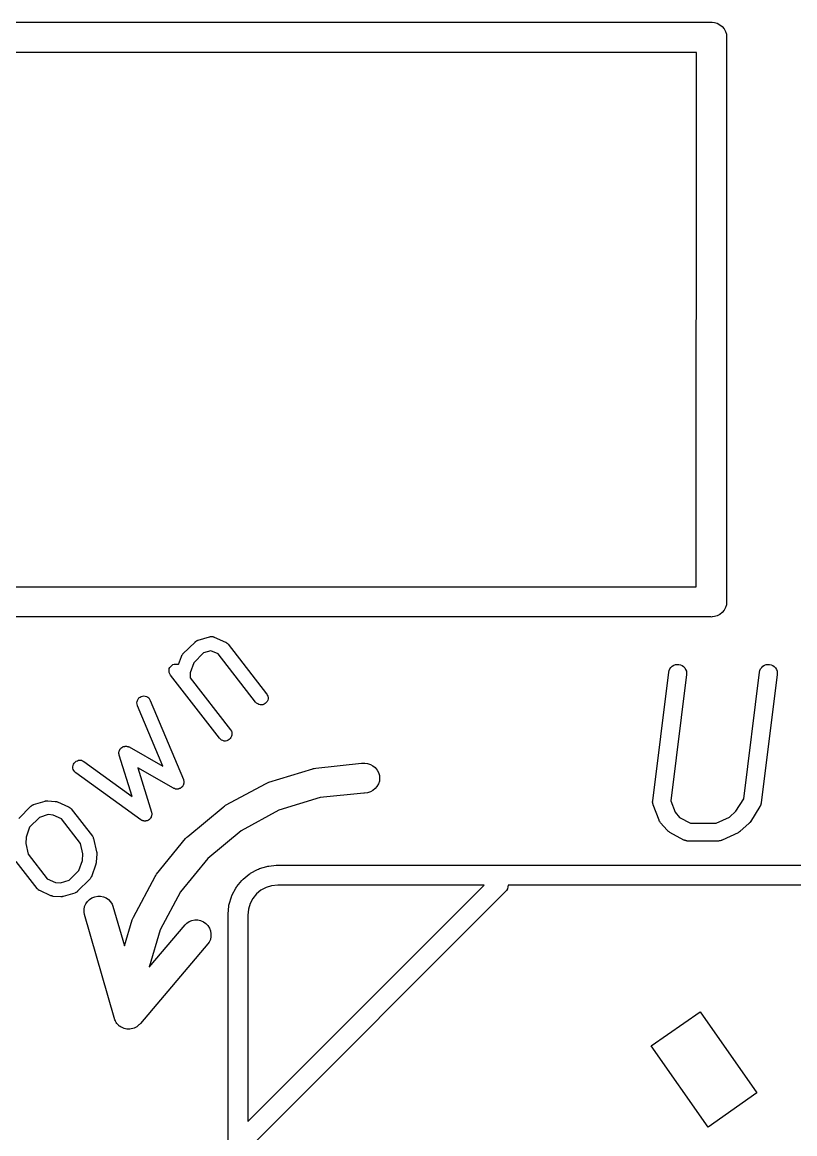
# Model space of a CAD drawing. Extents: x 122.2 to 176.2, y -122.3 to -87.7.
# Drawn here: x 153.48 to 157.38, y -116.03 to -110.43 of the extents above; entities that cross this region are included whole.
import ezdxf

# ---------------------------------------------------------------- set-up
doc = ezdxf.new("R2010")
doc.units = 0
doc.layers.add('BLACK', color=7, linetype='CONTINUOUS')

msp = doc.modelspace()

# ---------------------------------------------------------------- linework, layer by layer
at = {"layer": 'BLACK', "linetype": 'CONTINUOUS'}
for p, q in [((152.187, -110.43), (156.955, -110.43)), ((156.955, -110.43), (156.959, -110.43)), ((156.959, -110.43), (156.962, -110.43)), ((156.962, -110.43), (156.974, -110.431)), ((156.974, -110.431), (156.988, -110.435)), ((156.988, -110.435), (157.001, -110.443)), ((157.001, -110.443), (157.013, -110.452)), ((157.013, -110.452), (157.022, -110.464)), ((157.022, -110.464), (157.029, -110.477)), ((157.029, -110.477), (157.034, -110.491)), ((157.034, -110.491), (157.035, -110.506)), ((157.035, -110.506), (157.035, -110.51)), ((157.035, -110.51), (157.035, -113.347)), ((156.883, -110.582), (152.26, -110.582)), ((156.882, -113.275), (156.883, -110.582)), ((152.26, -113.275), (156.882, -113.275)), ((157.022, -113.394), (157.013, -113.405)), ((157.029, -113.38), (157.022, -113.394)), ((157.034, -113.366), (157.029, -113.38)), ((157.035, -113.351), (157.034, -113.366)), ((157.035, -113.347), (157.035, -113.351)), ((156.955, -113.427), (152.187, -113.427)), ((156.959, -113.428), (156.955, -113.427)), ((156.962, -113.427), (156.959, -113.428)), ((156.974, -113.426), (156.962, -113.427)), ((156.988, -113.422), (156.974, -113.426)), ((157.001, -113.415), (156.988, -113.422)), ((157.013, -113.405), (157.001, -113.415)), ((154.294, -113.614), (154.355, -113.554)), ((154.355, -113.553), (154.357, -113.552)), ((154.355, -113.554), (154.355, -113.553)), ((154.357, -113.552), (154.358, -113.551)), ((154.358, -113.551), (154.359, -113.55)), ((154.359, -113.55), (154.361, -113.549)), ((154.361, -113.549), (154.362, -113.548)), ((154.362, -113.548), (154.363, -113.548)), ((154.363, -113.548), (154.365, -113.547)), ((154.365, -113.547), (154.367, -113.546)), ((154.367, -113.546), (154.368, -113.545)), ((154.368, -113.545), (154.37, -113.545)), ((154.37, -113.545), (154.428, -113.527)), ((154.428, -113.527), (154.428, -113.527)), ((154.428, -113.527), (154.43, -113.527)), ((154.43, -113.527), (154.432, -113.526)), ((154.432, -113.526), (154.434, -113.526)), ((154.434, -113.526), (154.435, -113.526)), ((154.435, -113.526), (154.437, -113.526)), ((154.437, -113.526), (154.439, -113.526)), ((154.439, -113.526), (154.44, -113.526)), ((154.44, -113.526), (154.442, -113.526)), ((154.442, -113.526), (154.444, -113.526)), ((154.444, -113.526), (154.446, -113.527)), ((154.446, -113.527), (154.447, -113.527)), ((154.447, -113.527), (154.448, -113.527)), ((154.448, -113.527), (154.45, -113.528)), ((154.45, -113.528), (154.452, -113.529)), ((154.452, -113.529), (154.508, -113.554)), ((154.508, -113.554), (154.508, -113.554)), ((154.508, -113.554), (154.51, -113.555)), ((154.51, -113.555), (154.511, -113.556)), ((154.511, -113.556), (154.512, -113.557)), ((154.512, -113.557), (154.514, -113.558)), ((154.514, -113.558), (154.515, -113.559)), ((154.515, -113.559), (154.516, -113.56)), ((154.516, -113.56), (154.518, -113.561)), ((154.518, -113.561), (154.519, -113.562)), ((154.519, -113.562), (154.52, -113.563)), ((154.29, -113.62), (154.292, -113.617)), ((154.292, -113.617), (154.294, -113.615)), ((154.294, -113.615), (154.294, -113.614)), ((154.294, -113.615), (154.294, -113.615)), ((154.398, -113.609), (154.349, -113.658)), ((154.435, -113.598), (154.398, -113.609)), ((154.471, -113.614), (154.435, -113.598)), ((154.66, -113.857), (154.471, -113.614)), ((154.52, -113.563), (154.521, -113.564)), ((154.521, -113.564), (154.715, -113.815)), ((154.232, -113.677), (154.237, -113.672)), ((154.237, -113.672), (154.243, -113.668)), ((154.243, -113.668), (154.249, -113.666)), ((154.249, -113.666), (154.256, -113.665)), ((154.256, -113.665), (154.263, -113.665)), ((154.263, -113.665), (154.27, -113.666)), ((154.27, -113.666), (154.272, -113.667)), ((154.272, -113.667), (154.286, -113.627)), ((154.286, -113.627), (154.287, -113.626)), ((154.286, -113.627), (154.286, -113.627)), ((154.287, -113.626), (154.288, -113.623)), ((154.287, -113.626), (154.287, -113.626)), ((154.288, -113.623), (154.289, -113.621)), ((154.289, -113.621), (154.29, -113.62)), ((154.29, -113.62), (154.29, -113.62)), ((154.349, -113.658), (154.331, -113.709)), ((156.761, -113.676), (156.768, -113.671)), ((156.768, -113.671), (156.777, -113.668)), ((156.777, -113.668), (156.785, -113.667)), ((156.785, -113.667), (156.794, -113.667)), ((156.794, -113.667), (156.803, -113.669)), ((156.803, -113.669), (156.811, -113.673)), ((156.811, -113.673), (156.818, -113.678)), ((157.218, -113.676), (157.226, -113.671)), ((157.226, -113.671), (157.234, -113.668)), ((157.234, -113.668), (157.242, -113.667)), ((157.242, -113.667), (157.251, -113.667)), ((157.251, -113.667), (157.26, -113.669)), ((157.26, -113.669), (157.268, -113.673)), ((157.268, -113.673), (157.275, -113.678)), ((154.224, -113.695), (154.225, -113.688)), ((154.224, -113.702), (154.224, -113.695)), ((154.225, -113.708), (154.224, -113.702)), ((154.225, -113.688), (154.228, -113.682)), ((154.227, -113.715), (154.225, -113.708)), ((154.231, -113.721), (154.227, -113.715)), ((154.228, -113.682), (154.232, -113.677)), ((154.478, -114.039), (154.231, -113.721)), ((154.231, -113.721), (154.231, -113.721)), ((154.331, -113.709), (154.33, -113.734)), ((156.663, -114.354), (156.744, -113.706)), ((156.744, -113.706), (156.746, -113.697)), ((156.744, -113.706), (156.744, -113.706)), ((156.746, -113.697), (156.749, -113.689)), ((156.749, -113.689), (156.754, -113.682)), ((156.833, -113.717), (156.753, -114.354)), ((156.754, -113.682), (156.761, -113.676)), ((156.818, -113.678), (156.824, -113.684)), ((156.824, -113.684), (156.828, -113.692)), ((156.828, -113.692), (156.832, -113.7)), ((156.832, -113.7), (156.833, -113.709)), ((156.833, -113.709), (156.833, -113.717)), ((157.121, -114.344), (157.201, -113.706)), ((157.201, -113.706), (157.203, -113.697)), ((157.201, -113.706), (157.201, -113.706)), ((157.203, -113.697), (157.206, -113.689)), ((157.206, -113.689), (157.212, -113.682)), ((157.29, -113.717), (157.209, -114.365)), ((157.212, -113.682), (157.218, -113.676)), ((157.275, -113.678), (157.281, -113.684)), ((157.281, -113.684), (157.286, -113.692)), ((157.286, -113.692), (157.289, -113.7)), ((157.289, -113.7), (157.29, -113.709)), ((157.29, -113.709), (157.29, -113.717)), ((154.33, -113.734), (154.534, -113.996)), ((154.065, -113.848), (154.068, -113.842)), ((154.068, -113.842), (154.072, -113.836)), ((154.072, -113.836), (154.078, -113.832)), ((154.078, -113.832), (154.084, -113.829)), ((154.084, -113.829), (154.09, -113.827)), ((154.09, -113.827), (154.097, -113.826)), ((154.097, -113.826), (154.104, -113.827)), ((154.104, -113.827), (154.11, -113.829)), ((154.11, -113.829), (154.116, -113.832)), ((154.116, -113.832), (154.122, -113.836)), ((154.122, -113.836), (154.126, -113.842)), ((154.126, -113.842), (154.129, -113.848)), ((154.715, -113.815), (154.716, -113.815)), ((154.716, -113.815), (154.719, -113.821)), ((154.719, -113.821), (154.722, -113.827)), ((154.723, -113.841), (154.721, -113.847)), ((154.722, -113.827), (154.723, -113.834)), ((154.723, -113.834), (154.723, -113.841)), ((154.062, -113.861), (154.063, -113.854)), ((154.063, -113.868), (154.062, -113.861)), ((154.063, -113.854), (154.065, -113.848)), ((154.064, -113.874), (154.063, -113.868)), ((154.065, -113.875), (154.064, -113.874)), ((154.192, -114.179), (154.065, -113.875)), ((154.129, -113.848), (154.296, -114.247)), ((154.665, -113.862), (154.66, -113.857)), ((154.671, -113.866), (154.665, -113.862)), ((154.677, -113.869), (154.671, -113.866)), ((154.683, -113.871), (154.677, -113.869)), ((154.69, -113.871), (154.683, -113.871)), ((154.697, -113.87), (154.69, -113.871)), ((154.703, -113.867), (154.697, -113.87)), ((154.709, -113.864), (154.703, -113.867)), ((154.714, -113.859), (154.709, -113.864)), ((154.718, -113.854), (154.714, -113.859)), ((154.721, -113.847), (154.718, -113.854)), ((154.534, -113.996), (154.534, -113.997)), ((154.534, -113.997), (154.538, -114.003)), ((154.538, -114.003), (154.54, -114.009)), ((154.54, -114.009), (154.541, -114.016)), ((154.483, -114.044), (154.478, -114.039)), ((154.489, -114.048), (154.483, -114.044)), ((154.495, -114.051), (154.489, -114.048)), ((154.502, -114.053), (154.495, -114.051)), ((154.508, -114.053), (154.502, -114.053)), ((154.515, -114.052), (154.508, -114.053)), ((154.522, -114.049), (154.515, -114.052)), ((154.527, -114.046), (154.522, -114.049)), ((154.532, -114.041), (154.527, -114.046)), ((154.536, -114.035), (154.532, -114.041)), ((154.539, -114.029), (154.536, -114.035)), ((154.541, -114.023), (154.539, -114.029)), ((154.541, -114.016), (154.541, -114.023)), ((153.971, -114.109), (153.972, -114.106)), ((153.971, -114.11), (153.971, -114.109)), ((153.971, -114.113), (153.971, -114.11)), ((153.971, -114.11), (153.971, -114.11)), ((153.971, -114.116), (153.971, -114.113)), ((153.971, -114.117), (153.971, -114.116)), ((153.971, -114.116), (153.971, -114.116)), ((153.972, -114.12), (153.971, -114.117)), ((153.972, -114.106), (153.973, -114.103)), ((153.972, -114.123), (153.972, -114.12)), ((153.973, -114.102), (153.974, -114.1)), ((153.973, -114.103), (153.973, -114.102)), ((153.973, -114.103), (153.973, -114.103)), ((153.974, -114.1), (153.975, -114.097)), ((153.975, -114.097), (153.976, -114.096)), ((153.975, -114.097), (153.975, -114.097)), ((153.976, -114.096), (153.977, -114.094)), ((153.977, -114.094), (153.979, -114.092)), ((153.979, -114.092), (153.979, -114.091)), ((153.979, -114.091), (153.98, -114.091)), ((153.98, -114.091), (153.982, -114.089)), ((153.982, -114.089), (153.984, -114.087)), ((153.984, -114.087), (153.984, -114.086)), ((153.984, -114.086), (153.985, -114.086)), ((153.985, -114.086), (153.987, -114.085)), ((153.987, -114.085), (153.99, -114.083)), ((153.99, -114.082), (153.993, -114.081)), ((153.99, -114.083), (153.99, -114.082)), ((153.99, -114.083), (153.99, -114.083)), ((153.993, -114.081), (153.996, -114.08)), ((153.996, -114.08), (153.996, -114.08)), ((153.996, -114.08), (153.997, -114.08)), ((153.997, -114.08), (154, -114.08)), ((154, -114.08), (154.003, -114.079)), ((154.003, -114.079), (154.003, -114.079)), ((154.003, -114.079), (154.004, -114.079)), ((154.004, -114.079), (154.006, -114.079)), ((154.006, -114.079), (154.009, -114.079)), ((154.009, -114.079), (154.01, -114.079)), ((154.01, -114.079), (154.01, -114.079)), ((154.01, -114.079), (154.013, -114.08)), ((154.013, -114.08), (154.016, -114.08)), ((154.016, -114.08), (154.017, -114.08)), ((154.017, -114.08), (154.017, -114.081)), ((154.017, -114.081), (154.02, -114.082)), ((154.02, -114.082), (154.022, -114.083)), ((154.022, -114.083), (154.023, -114.083)), ((154.023, -114.083), (154.023, -114.083)), ((154.023, -114.083), (154.192, -114.179)), ((153.739, -114.183), (153.74, -114.176)), ((153.74, -114.176), (153.742, -114.17)), ((153.742, -114.17), (153.745, -114.164)), ((153.745, -114.164), (153.75, -114.159)), ((153.75, -114.159), (153.755, -114.155)), ((153.755, -114.155), (153.762, -114.152)), ((153.762, -114.152), (153.768, -114.15)), ((153.768, -114.15), (153.775, -114.15)), ((153.775, -114.15), (153.782, -114.15)), ((153.782, -114.15), (153.788, -114.153)), ((153.788, -114.153), (153.794, -114.156)), ((153.794, -114.156), (154.037, -114.332)), ((153.972, -114.124), (153.972, -114.123)), ((153.972, -114.123), (153.972, -114.123)), ((153.973, -114.124), (153.972, -114.124)), ((154.037, -114.332), (153.973, -114.124)), ((154.963, -114.19), (155.194, -114.165)), ((155.194, -114.165), (155.195, -114.165)), ((155.195, -114.165), (155.198, -114.165)), ((155.198, -114.165), (155.201, -114.165)), ((155.201, -114.165), (155.21, -114.165)), ((155.21, -114.165), (155.211, -114.165)), ((155.211, -114.165), (155.225, -114.167)), ((155.225, -114.167), (155.239, -114.171)), ((155.239, -114.171), (155.252, -114.178)), ((155.252, -114.178), (155.263, -114.187)), ((153.739, -114.19), (153.739, -114.183)), ((153.741, -114.196), (153.739, -114.19)), ((153.744, -114.202), (153.741, -114.196)), ((153.748, -114.208), (153.744, -114.202)), ((153.753, -114.213), (153.748, -114.208)), ((154.081, -114.45), (153.753, -114.213)), ((153.753, -114.213), (153.753, -114.213)), ((154.246, -114.291), (154.066, -114.188)), ((154.066, -114.188), (154.135, -114.411)), ((154.727, -114.261), (154.949, -114.193)), ((154.949, -114.193), (154.95, -114.192)), ((154.95, -114.192), (154.956, -114.191)), ((154.956, -114.191), (154.963, -114.19)), ((155.263, -114.187), (155.273, -114.199)), ((155.273, -114.199), (155.279, -114.212)), ((155.279, -114.212), (155.284, -114.226)), ((155.284, -114.226), (155.285, -114.24)), ((154.281, -114.29), (154.279, -114.292)), ((154.283, -114.289), (154.281, -114.29)), ((154.284, -114.289), (154.283, -114.289)), ((154.285, -114.288), (154.284, -114.289)), ((154.287, -114.287), (154.285, -114.288)), ((154.288, -114.285), (154.287, -114.287)), ((154.289, -114.284), (154.288, -114.285)), ((154.29, -114.283), (154.289, -114.284)), ((154.291, -114.282), (154.29, -114.283)), ((154.293, -114.28), (154.291, -114.282)), ((154.294, -114.278), (154.293, -114.279)), ((154.293, -114.279), (154.293, -114.28)), ((154.295, -114.276), (154.294, -114.278)), ((154.296, -114.274), (154.295, -114.276)), ((154.296, -114.247), (154.296, -114.247)), ((154.296, -114.247), (154.297, -114.249)), ((154.297, -114.272), (154.296, -114.273)), ((154.296, -114.273), (154.296, -114.274)), ((154.297, -114.249), (154.297, -114.251)), ((154.297, -114.251), (154.298, -114.253)), ((154.298, -114.267), (154.297, -114.269)), ((154.297, -114.269), (154.297, -114.272)), ((154.298, -114.253), (154.298, -114.254)), ((154.298, -114.254), (154.298, -114.256)), ((154.298, -114.256), (154.299, -114.258)), ((154.299, -114.258), (154.298, -114.259)), ((154.298, -114.259), (154.299, -114.261)), ((154.299, -114.261), (154.298, -114.263)), ((154.298, -114.263), (154.298, -114.265)), ((154.298, -114.265), (154.298, -114.266)), ((154.298, -114.266), (154.298, -114.267)), ((154.509, -114.377), (154.713, -114.267)), ((154.713, -114.267), (154.714, -114.267)), ((154.714, -114.267), (154.72, -114.264)), ((154.72, -114.264), (154.727, -114.261)), ((155.272, -114.282), (155.263, -114.293)), ((155.279, -114.269), (155.272, -114.282)), ((155.284, -114.255), (155.279, -114.269)), ((155.285, -114.24), (155.284, -114.255)), ((154.248, -114.292), (154.246, -114.291)), ((154.25, -114.293), (154.248, -114.292)), ((154.251, -114.293), (154.25, -114.293)), ((154.253, -114.293), (154.251, -114.293)), ((154.255, -114.294), (154.253, -114.293)), ((154.257, -114.295), (154.255, -114.294)), ((154.258, -114.295), (154.257, -114.295)), ((154.259, -114.295), (154.258, -114.295)), ((154.261, -114.295), (154.259, -114.295)), ((154.264, -114.295), (154.261, -114.295)), ((154.265, -114.295), (154.264, -114.295)), ((154.266, -114.295), (154.265, -114.295)), ((154.268, -114.295), (154.266, -114.295)), ((154.27, -114.295), (154.268, -114.295)), ((154.272, -114.294), (154.27, -114.295)), ((154.273, -114.294), (154.272, -114.294)), ((154.275, -114.293), (154.273, -114.294)), ((154.277, -114.293), (154.275, -114.293)), ((154.278, -114.292), (154.277, -114.293)), ((154.279, -114.292), (154.278, -114.292)), ((154.986, -114.338), (154.778, -114.402)), ((155.206, -114.315), (154.986, -114.338)), ((155.21, -114.315), (155.206, -114.315)), ((155.225, -114.314), (155.21, -114.315)), ((155.239, -114.309), (155.225, -114.314)), ((155.252, -114.302), (155.239, -114.309)), ((155.263, -114.293), (155.252, -114.302)), ((157.082, -114.406), (157.121, -114.344)), ((153.466, -114.443), (153.527, -114.382)), ((153.527, -114.382), (153.528, -114.381)), ((153.527, -114.382), (153.527, -114.382)), ((153.528, -114.381), (153.529, -114.38)), ((153.529, -114.38), (153.531, -114.379)), ((153.531, -114.379), (153.532, -114.377)), ((153.532, -114.377), (153.534, -114.377)), ((153.534, -114.377), (153.535, -114.376)), ((153.535, -114.376), (153.537, -114.375)), ((153.537, -114.375), (153.538, -114.374)), ((153.538, -114.374), (153.54, -114.374)), ((153.54, -114.374), (153.541, -114.373)), ((153.541, -114.373), (153.599, -114.356)), ((153.599, -114.356), (153.6, -114.355)), ((153.6, -114.355), (153.602, -114.355)), ((153.602, -114.355), (153.605, -114.354)), ((153.605, -114.354), (153.606, -114.354)), ((153.606, -114.354), (153.607, -114.354)), ((153.607, -114.354), (153.609, -114.354)), ((153.609, -114.354), (153.612, -114.354)), ((153.612, -114.354), (153.65, -114.357)), ((153.65, -114.357), (153.65, -114.357)), ((153.65, -114.357), (153.653, -114.357)), ((153.653, -114.357), (153.655, -114.358)), ((153.655, -114.358), (153.656, -114.358)), ((153.656, -114.358), (153.657, -114.358)), ((153.657, -114.358), (153.659, -114.359)), ((153.659, -114.359), (153.662, -114.36)), ((153.662, -114.36), (153.717, -114.385)), ((153.717, -114.385), (153.718, -114.385)), ((153.718, -114.385), (153.719, -114.386)), ((153.719, -114.386), (153.72, -114.386)), ((153.72, -114.386), (153.722, -114.388)), ((153.722, -114.388), (153.724, -114.389)), ((153.724, -114.389), (153.725, -114.39)), ((153.725, -114.39), (153.726, -114.39)), ((153.726, -114.39), (153.727, -114.392)), ((153.727, -114.392), (153.729, -114.393)), ((153.729, -114.393), (153.73, -114.394)), ((153.73, -114.394), (153.731, -114.395)), ((153.731, -114.395), (153.837, -114.532)), ((154.318, -114.534), (154.497, -114.386)), ((154.497, -114.386), (154.498, -114.385)), ((154.498, -114.385), (154.503, -114.381)), ((154.503, -114.381), (154.509, -114.377)), ((154.778, -114.402), (154.587, -114.506)), ((156.662, -114.357), (156.663, -114.356)), ((156.662, -114.36), (156.662, -114.357)), ((156.662, -114.363), (156.662, -114.36)), ((156.663, -114.364), (156.662, -114.363)), ((156.663, -114.356), (156.663, -114.354)), ((156.663, -114.366), (156.663, -114.364)), ((156.663, -114.369), (156.663, -114.366)), ((156.664, -114.371), (156.663, -114.369)), ((156.664, -114.373), (156.664, -114.371)), ((156.665, -114.375), (156.664, -114.373)), ((156.694, -114.452), (156.665, -114.375)), ((156.665, -114.375), (156.665, -114.375)), ((156.753, -114.354), (156.775, -114.412)), ((157.203, -114.383), (157.155, -114.46)), ((157.205, -114.379), (157.203, -114.382)), ((157.203, -114.382), (157.203, -114.383)), ((157.203, -114.383), (157.203, -114.383)), ((157.206, -114.376), (157.205, -114.379)), ((157.207, -114.375), (157.206, -114.376)), ((157.208, -114.371), (157.207, -114.374)), ((157.207, -114.374), (157.207, -114.375)), ((157.209, -114.367), (157.208, -114.371)), ((157.209, -114.365), (157.209, -114.366)), ((157.209, -114.366), (157.209, -114.366)), ((157.209, -114.366), (157.209, -114.367)), ((153.57, -114.438), (153.521, -114.487)), ((153.614, -114.424), (153.57, -114.438)), ((153.639, -114.426), (153.614, -114.424)), ((153.681, -114.445), (153.639, -114.426)), ((153.777, -114.569), (153.681, -114.445)), ((154.084, -114.451), (154.081, -114.45)), ((154.086, -114.453), (154.084, -114.451)), ((154.087, -114.453), (154.086, -114.453)), ((154.087, -114.454), (154.087, -114.453)), ((154.09, -114.454), (154.087, -114.454)), ((154.092, -114.455), (154.09, -114.454)), ((154.093, -114.456), (154.092, -114.455)), ((154.094, -114.456), (154.093, -114.456)), ((154.096, -114.456), (154.094, -114.456)), ((154.099, -114.457), (154.096, -114.456)), ((154.1, -114.457), (154.099, -114.457)), ((154.101, -114.457), (154.1, -114.457)), ((154.103, -114.457), (154.101, -114.457)), ((154.105, -114.457), (154.103, -114.457)), ((154.106, -114.457), (154.105, -114.457)), ((154.107, -114.456), (154.106, -114.457)), ((154.11, -114.456), (154.107, -114.456)), ((154.112, -114.455), (154.11, -114.456)), ((154.113, -114.455), (154.112, -114.455)), ((154.114, -114.455), (154.113, -114.455)), ((154.116, -114.454), (154.114, -114.455)), ((154.118, -114.453), (154.116, -114.454)), ((154.119, -114.452), (154.118, -114.453)), ((154.12, -114.452), (154.119, -114.452)), ((154.122, -114.45), (154.12, -114.452)), ((154.124, -114.449), (154.122, -114.45)), ((154.125, -114.448), (154.124, -114.449)), ((154.126, -114.448), (154.125, -114.448)), ((154.127, -114.446), (154.126, -114.448)), ((154.129, -114.444), (154.127, -114.446)), ((154.13, -114.443), (154.129, -114.444)), ((154.131, -114.44), (154.13, -114.443)), ((154.13, -114.443), (154.13, -114.443)), ((154.133, -114.438), (154.131, -114.44)), ((154.134, -114.437), (154.133, -114.438)), ((154.133, -114.438), (154.133, -114.438)), ((154.135, -114.432), (154.134, -114.434)), ((154.134, -114.434), (154.134, -114.437)), ((154.135, -114.411), (154.136, -114.412)), ((154.136, -114.431), (154.135, -114.432)), ((154.136, -114.412), (154.136, -114.414)), ((154.136, -114.414), (154.137, -114.417)), ((154.137, -114.425), (154.136, -114.428)), ((154.136, -114.428), (154.136, -114.43)), ((154.136, -114.43), (154.136, -114.431)), ((154.137, -114.417), (154.137, -114.418)), ((154.137, -114.418), (154.137, -114.419)), ((154.137, -114.419), (154.137, -114.421)), ((154.137, -114.421), (154.137, -114.424)), ((154.137, -114.424), (154.137, -114.424)), ((154.137, -114.424), (154.137, -114.425)), ((156.695, -114.455), (156.694, -114.452)), ((156.696, -114.458), (156.695, -114.455)), ((156.697, -114.458), (156.696, -114.458)), ((156.698, -114.459), (156.697, -114.458)), ((156.7, -114.462), (156.698, -114.459)), ((156.775, -114.412), (156.798, -114.438)), ((156.798, -114.438), (156.852, -114.467)), ((156.983, -114.467), (157.049, -114.436)), ((157.049, -114.436), (157.082, -114.406)), ((153.521, -114.487), (153.503, -114.538)), ((154.587, -114.506), (154.419, -114.645)), ((156.702, -114.465), (156.7, -114.462)), ((156.735, -114.503), (156.702, -114.465)), ((156.702, -114.465), (156.702, -114.465)), ((156.738, -114.506), (156.735, -114.503)), ((156.74, -114.508), (156.738, -114.506)), ((156.741, -114.509), (156.74, -114.508)), ((156.742, -114.509), (156.741, -114.509)), ((156.745, -114.511), (156.742, -114.509)), ((156.747, -114.513), (156.745, -114.511)), ((156.748, -114.514), (156.747, -114.513)), ((156.819, -114.552), (156.748, -114.514)), ((156.852, -114.467), (156.983, -114.467)), ((157.093, -114.515), (157.012, -114.553)), ((157.095, -114.514), (157.093, -114.515)), ((157.096, -114.513), (157.095, -114.514)), ((157.098, -114.511), (157.096, -114.513)), ((157.101, -114.51), (157.098, -114.511)), ((157.102, -114.509), (157.101, -114.51)), ((157.103, -114.508), (157.102, -114.509)), ((157.104, -114.507), (157.103, -114.508)), ((157.147, -114.469), (157.104, -114.507)), ((157.148, -114.468), (157.147, -114.469)), ((157.149, -114.467), (157.148, -114.468)), ((157.151, -114.465), (157.149, -114.467)), ((157.153, -114.463), (157.151, -114.465)), ((157.155, -114.46), (157.153, -114.461)), ((157.153, -114.461), (157.153, -114.463)), ((157.155, -114.46), (157.155, -114.46)), ((153.503, -114.538), (153.501, -114.57)), ((153.501, -114.57), (153.513, -114.624)), ((153.789, -114.622), (153.777, -114.569)), ((153.837, -114.532), (153.837, -114.532)), ((153.837, -114.532), (153.837, -114.533)), ((153.837, -114.533), (153.838, -114.533)), ((153.838, -114.533), (153.839, -114.535)), ((153.839, -114.535), (153.841, -114.538)), ((153.841, -114.538), (153.841, -114.538)), ((153.841, -114.538), (153.841, -114.539)), ((153.841, -114.539), (153.842, -114.542)), ((153.842, -114.542), (153.843, -114.544)), ((153.843, -114.544), (153.843, -114.545)), ((153.843, -114.545), (153.843, -114.545)), ((153.843, -114.545), (153.858, -114.611)), ((154.161, -114.724), (154.307, -114.544)), ((154.307, -114.544), (154.308, -114.543)), ((154.308, -114.543), (154.313, -114.538)), ((154.313, -114.538), (154.318, -114.534)), ((156.821, -114.552), (156.819, -114.552)), ((156.823, -114.553), (156.821, -114.552)), ((156.825, -114.554), (156.823, -114.553)), ((156.827, -114.555), (156.825, -114.554)), ((156.829, -114.555), (156.827, -114.555)), ((156.831, -114.556), (156.829, -114.555)), ((156.834, -114.556), (156.831, -114.556)), ((156.836, -114.557), (156.834, -114.556)), ((156.838, -114.557), (156.836, -114.557)), ((156.84, -114.557), (156.838, -114.557)), ((156.841, -114.557), (156.84, -114.557)), ((156.993, -114.557), (156.841, -114.557)), ((156.994, -114.557), (156.993, -114.557)), ((156.998, -114.556), (156.994, -114.557)), ((156.994, -114.557), (156.994, -114.557)), ((157.002, -114.556), (156.998, -114.556)), ((157.003, -114.556), (157.002, -114.556)), ((157.002, -114.556), (157.002, -114.556)), ((157.007, -114.555), (157.003, -114.556)), ((157.01, -114.554), (157.007, -114.555)), ((157.011, -114.553), (157.01, -114.554)), ((157.012, -114.553), (157.011, -114.553)), ((157.012, -114.553), (157.012, -114.553)), ((153.513, -114.624), (153.609, -114.747)), ((153.787, -114.655), (153.789, -114.622)), ((153.859, -114.621), (153.857, -114.664)), ((153.858, -114.611), (153.858, -114.611)), ((153.858, -114.611), (153.859, -114.613)), ((153.859, -114.613), (153.859, -114.614)), ((153.859, -114.614), (153.859, -114.616)), ((153.859, -114.616), (153.859, -114.618)), ((153.859, -114.618), (153.859, -114.62)), ((153.859, -114.62), (153.859, -114.621)), ((153.559, -114.797), (153.453, -114.661)), ((153.769, -114.706), (153.787, -114.655)), ((153.855, -114.674), (153.832, -114.737)), ((153.856, -114.669), (153.855, -114.671)), ((153.855, -114.671), (153.855, -114.672)), ((153.855, -114.672), (153.855, -114.674)), ((153.857, -114.664), (153.856, -114.666)), ((153.856, -114.666), (153.856, -114.667)), ((153.856, -114.667), (153.856, -114.669)), ((153.857, -114.664), (153.857, -114.664)), ((154.419, -114.645), (154.282, -114.813)), ((154.721, -114.684), (154.726, -114.683)), ((154.726, -114.683), (154.764, -114.679)), ((154.764, -114.679), (154.765, -114.679)), ((154.765, -114.679), (154.766, -114.679)), ((154.766, -114.679), (154.769, -114.679)), ((154.769, -114.679), (161.474, -114.679)), ((153.72, -114.755), (153.769, -114.706)), ((153.831, -114.738), (153.83, -114.741)), ((153.832, -114.737), (153.831, -114.738)), ((153.831, -114.738), (153.831, -114.738)), ((153.832, -114.737), (153.832, -114.737)), ((154.044, -114.941), (154.153, -114.736)), ((154.153, -114.735), (154.157, -114.73)), ((154.153, -114.736), (154.153, -114.735)), ((154.153, -114.736), (154.153, -114.736)), ((154.153, -114.736), (154.153, -114.736)), ((154.157, -114.73), (154.161, -114.724)), ((154.597, -114.749), (154.627, -114.724)), ((154.627, -114.724), (154.628, -114.724)), ((154.628, -114.724), (154.632, -114.721)), ((154.632, -114.721), (154.635, -114.719)), ((154.635, -114.719), (154.67, -114.7)), ((154.67, -114.7), (154.675, -114.698)), ((154.67, -114.7), (154.67, -114.7)), ((154.67, -114.7), (154.67, -114.7)), ((154.67, -114.7), (154.67, -114.7)), ((154.675, -114.698), (154.679, -114.696)), ((154.679, -114.696), (154.716, -114.685)), ((154.716, -114.685), (154.716, -114.685)), ((154.716, -114.685), (154.717, -114.685)), ((154.717, -114.685), (154.721, -114.684)), ((153.609, -114.747), (153.651, -114.766)), ((153.651, -114.766), (153.676, -114.768)), ((153.676, -114.768), (153.72, -114.755)), ((153.824, -114.75), (153.763, -114.81)), ((153.825, -114.749), (153.824, -114.749)), ((153.824, -114.749), (153.824, -114.75)), ((153.826, -114.747), (153.825, -114.749)), ((153.828, -114.744), (153.826, -114.747)), ((153.829, -114.743), (153.828, -114.744)), ((153.828, -114.744), (153.828, -114.744)), ((153.83, -114.741), (153.829, -114.743)), ((154.542, -114.829), (154.56, -114.794)), ((154.56, -114.794), (154.561, -114.794)), ((154.561, -114.794), (154.563, -114.79)), ((154.563, -114.79), (154.566, -114.786)), ((154.566, -114.786), (154.59, -114.756)), ((154.59, -114.756), (154.591, -114.756)), ((154.591, -114.756), (154.594, -114.752)), ((154.594, -114.752), (154.597, -114.749)), ((154.621, -115.97), (155.812, -114.779)), ((154.713, -114.791), (154.687, -114.804)), ((154.741, -114.782), (154.713, -114.791)), ((154.772, -114.779), (154.741, -114.782)), ((155.812, -114.779), (154.772, -114.779)), ((155.932, -114.788), (155.93, -114.798)), ((155.933, -114.779), (155.932, -114.788)), ((155.933, -114.779), (155.933, -114.779)), ((160.325, -114.779), (155.933, -114.779)), ((153.56, -114.798), (153.559, -114.797)), ((153.561, -114.799), (153.56, -114.798)), ((153.562, -114.8), (153.561, -114.799)), ((153.564, -114.802), (153.562, -114.8)), ((153.565, -114.803), (153.564, -114.802)), ((153.566, -114.804), (153.565, -114.803)), ((153.568, -114.805), (153.566, -114.804)), ((153.569, -114.806), (153.568, -114.805)), ((153.571, -114.806), (153.569, -114.806)), ((153.572, -114.807), (153.571, -114.806)), ((153.628, -114.833), (153.572, -114.807)), ((153.572, -114.807), (153.572, -114.807)), ((153.63, -114.833), (153.628, -114.833)), ((153.633, -114.834), (153.63, -114.833)), ((153.634, -114.835), (153.633, -114.834)), ((153.637, -114.835), (153.634, -114.835)), ((153.634, -114.835), (153.634, -114.835)), ((153.64, -114.836), (153.637, -114.835)), ((153.678, -114.838), (153.64, -114.836)), ((153.64, -114.836), (153.64, -114.836)), ((153.681, -114.838), (153.678, -114.838)), ((153.683, -114.838), (153.681, -114.838)), ((153.684, -114.838), (153.683, -114.838)), ((153.685, -114.838), (153.684, -114.838)), ((153.687, -114.837), (153.685, -114.838)), ((153.69, -114.837), (153.687, -114.837)), ((153.749, -114.819), (153.69, -114.837)), ((153.69, -114.837), (153.69, -114.837)), ((153.75, -114.818), (153.749, -114.819)), ((153.751, -114.818), (153.75, -114.818)), ((153.753, -114.817), (153.751, -114.818)), ((153.755, -114.816), (153.753, -114.817)), ((153.756, -114.816), (153.755, -114.816)), ((153.757, -114.815), (153.756, -114.816)), ((153.759, -114.814), (153.757, -114.815)), ((153.761, -114.813), (153.759, -114.814)), ((153.762, -114.812), (153.761, -114.813)), ((153.763, -114.811), (153.762, -114.812)), ((153.763, -114.81), (153.763, -114.811)), ((153.812, -114.861), (153.823, -114.851)), ((153.823, -114.851), (153.835, -114.843)), ((153.835, -114.843), (153.849, -114.838)), ((153.849, -114.838), (153.864, -114.835)), ((153.864, -114.835), (153.878, -114.835)), ((153.878, -114.835), (153.893, -114.838)), ((153.893, -114.838), (153.906, -114.844)), ((153.906, -114.844), (153.919, -114.852)), ((154.282, -114.813), (154.179, -115.005)), ((154.527, -114.875), (154.538, -114.838)), ((154.538, -114.838), (154.539, -114.837)), ((154.539, -114.837), (154.54, -114.833)), ((154.54, -114.833), (154.542, -114.829)), ((154.646, -114.846), (154.633, -114.872)), ((154.665, -114.823), (154.646, -114.846)), ((155.92, -114.812), (154.647, -116.086)), ((154.687, -114.804), (154.665, -114.823)), ((155.925, -114.807), (155.92, -114.812)), ((155.93, -114.798), (155.925, -114.807)), ((153.795, -114.902), (153.798, -114.887)), ((153.795, -114.916), (153.795, -114.902)), ((153.798, -114.887), (153.804, -114.874)), ((153.804, -114.874), (153.812, -114.861)), ((153.919, -114.852), (153.929, -114.863)), ((153.929, -114.863), (153.937, -114.875)), ((153.937, -114.875), (153.941, -114.886)), ((153.941, -114.886), (153.999, -115.085)), ((154.521, -114.924), (154.525, -114.885)), ((154.525, -114.884), (154.526, -114.88)), ((154.525, -114.885), (154.525, -114.884)), ((154.525, -114.885), (154.525, -114.885)), ((154.525, -114.885), (154.525, -114.885)), ((154.526, -114.88), (154.527, -114.875)), ((154.624, -114.9), (154.621, -114.931)), ((154.633, -114.872), (154.624, -114.9)), ((153.797, -114.927), (153.795, -114.916)), ((153.947, -115.447), (153.797, -114.927)), ((153.999, -115.085), (154.038, -114.955)), ((154.038, -114.954), (154.041, -114.948)), ((154.038, -114.955), (154.038, -114.954)), ((154.041, -114.948), (154.044, -114.941)), ((154.313, -114.971), (154.326, -114.963)), ((154.326, -114.963), (154.339, -114.958)), ((154.339, -114.958), (154.354, -114.955)), ((154.354, -114.955), (154.369, -114.955)), ((154.369, -114.955), (154.383, -114.958)), ((154.383, -114.958), (154.397, -114.964)), ((154.521, -114.926), (154.521, -114.924)), ((154.521, -120.656), (154.521, -114.926)), ((154.621, -114.931), (154.621, -115.97)), ((154.123, -115.193), (154.305, -114.979)), ((154.179, -115.005), (154.123, -115.193)), ((154.305, -114.979), (154.313, -114.971)), ((154.397, -114.964), (154.409, -114.973)), ((154.409, -114.973), (154.419, -114.983)), ((154.419, -114.983), (154.427, -114.996)), ((154.427, -114.996), (154.432, -115.009)), ((154.432, -115.009), (154.435, -115.024)), ((154.426, -115.067), (154.42, -115.076)), ((154.432, -115.053), (154.426, -115.067)), ((154.435, -115.039), (154.432, -115.053)), ((154.435, -115.024), (154.435, -115.039)), ((154.42, -115.076), (154.08, -115.476)), ((153.948, -115.451), (153.947, -115.447)), ((153.949, -115.454), (153.948, -115.451)), ((153.95, -115.458), (153.949, -115.454)), ((153.949, -115.454), (153.949, -115.454)), ((153.953, -115.464), (153.95, -115.458)), ((153.953, -115.465), (153.953, -115.464)), ((153.953, -115.464), (153.953, -115.464)), ((153.957, -115.471), (153.953, -115.465)), ((156.655, -115.59), (156.901, -115.418)), ((156.901, -115.418), (157.187, -115.827)), ((153.961, -115.477), (153.957, -115.471)), ((153.966, -115.482), (153.961, -115.477)), ((153.961, -115.477), (153.961, -115.477)), ((153.961, -115.477), (153.961, -115.477)), ((153.971, -115.487), (153.966, -115.482)), ((153.971, -115.488), (153.971, -115.487)), ((153.971, -115.487), (153.971, -115.487)), ((153.977, -115.492), (153.971, -115.488)), ((153.983, -115.496), (153.977, -115.492)), ((153.984, -115.496), (153.983, -115.496)), ((153.983, -115.496), (153.983, -115.496)), ((153.99, -115.499), (153.984, -115.496)), ((153.997, -115.502), (153.99, -115.499)), ((154.004, -115.503), (153.997, -115.502)), ((153.997, -115.502), (153.997, -115.502)), ((153.997, -115.502), (153.997, -115.502)), ((154.011, -115.505), (154.004, -115.503)), ((154.012, -115.505), (154.011, -115.505)), ((154.011, -115.505), (154.011, -115.505)), ((154.019, -115.505), (154.012, -115.505)), ((154.026, -115.505), (154.019, -115.505)), ((154.033, -115.504), (154.026, -115.505)), ((154.026, -115.505), (154.026, -115.505)), ((154.026, -115.505), (154.026, -115.505)), ((154.041, -115.502), (154.033, -115.504)), ((154.048, -115.5), (154.041, -115.502)), ((154.041, -115.502), (154.041, -115.502)), ((154.041, -115.502), (154.041, -115.502)), ((154.054, -115.497), (154.048, -115.5)), ((154.055, -115.497), (154.054, -115.497)), ((154.054, -115.497), (154.054, -115.497)), ((154.061, -115.493), (154.055, -115.497)), ((154.067, -115.489), (154.061, -115.493)), ((154.072, -115.484), (154.067, -115.489)), ((154.067, -115.489), (154.067, -115.489)), ((154.067, -115.489), (154.067, -115.489)), ((154.075, -115.481), (154.072, -115.484)), ((154.078, -115.479), (154.075, -115.481)), ((154.075, -115.481), (154.075, -115.481)), ((154.08, -115.476), (154.078, -115.479)), ((156.942, -115.999), (156.655, -115.59)), ((157.187, -115.827), (156.942, -115.999))]:
    msp.add_line(p, q, dxfattribs=at)

doc.saveas('drawing.dxf')
